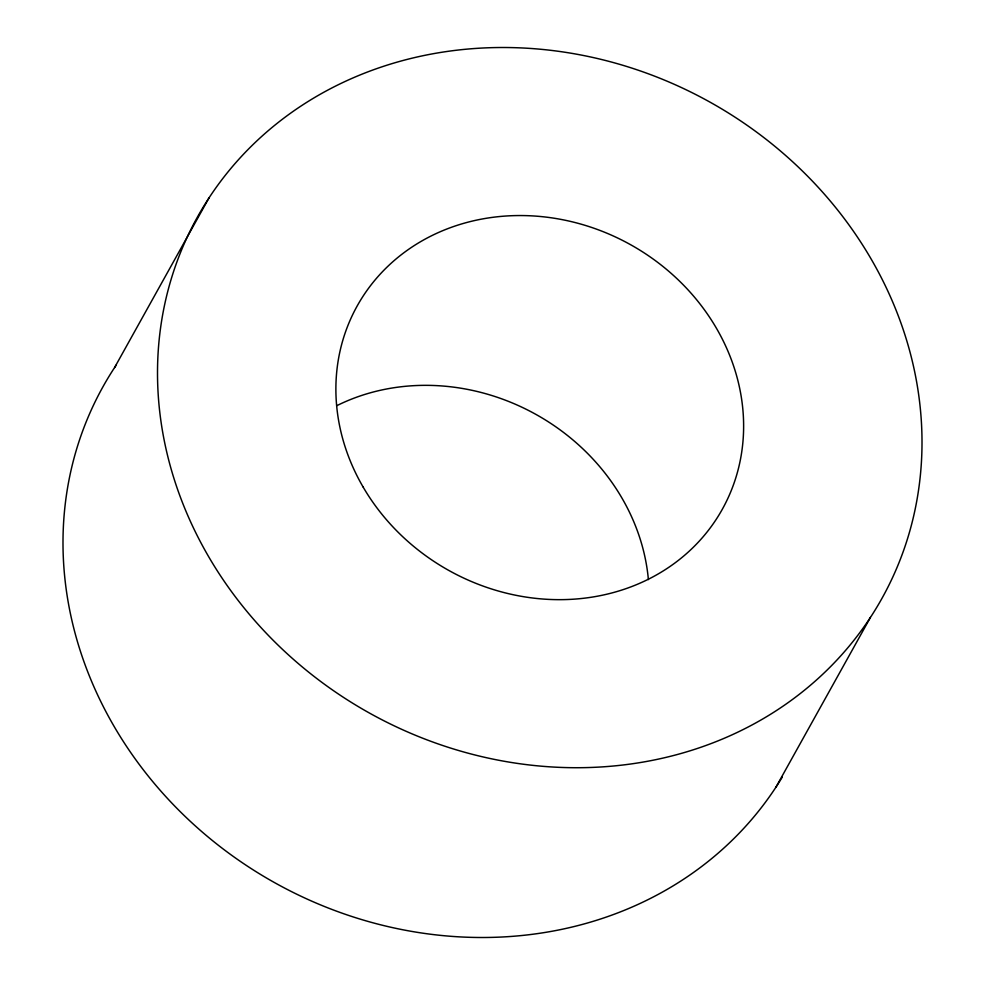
<?xml version="1.0" encoding="UTF-8"?>
<svg xmlns="http://www.w3.org/2000/svg" width="985" height="985" viewBox="0 0 985 985"><rect width="100%" height="100%" fill="white"/><g stroke="black" fill="none" stroke-linecap="round" stroke-linejoin="round"><path stroke-width="1.48" d="M114.605 367.528L209.103 197.739M775.897 787.261L870.395 617.472A391.784 349.712 29.1 0 0 540.543 49.25A391.784 349.712 29.1 0 0 208.315 556.106A391.784 349.712 29.1 0 0 870.395 617.472M782.336 776.993A391.784 349.712 29.1 0 1 257.75 872.735A391.784 349.712 29.1 0 1 116.267 365.016M336.796 405.685A208.955 186.51 29.1 0 1 648.389 579.599M362.985 486.799A208.955 186.51 29.1 0 0 716.095 519.538A208.955 186.51 29.1 0 0 540.174 216.478A208.955 186.51 29.1 0 0 362.985 486.799"/></g></svg>
